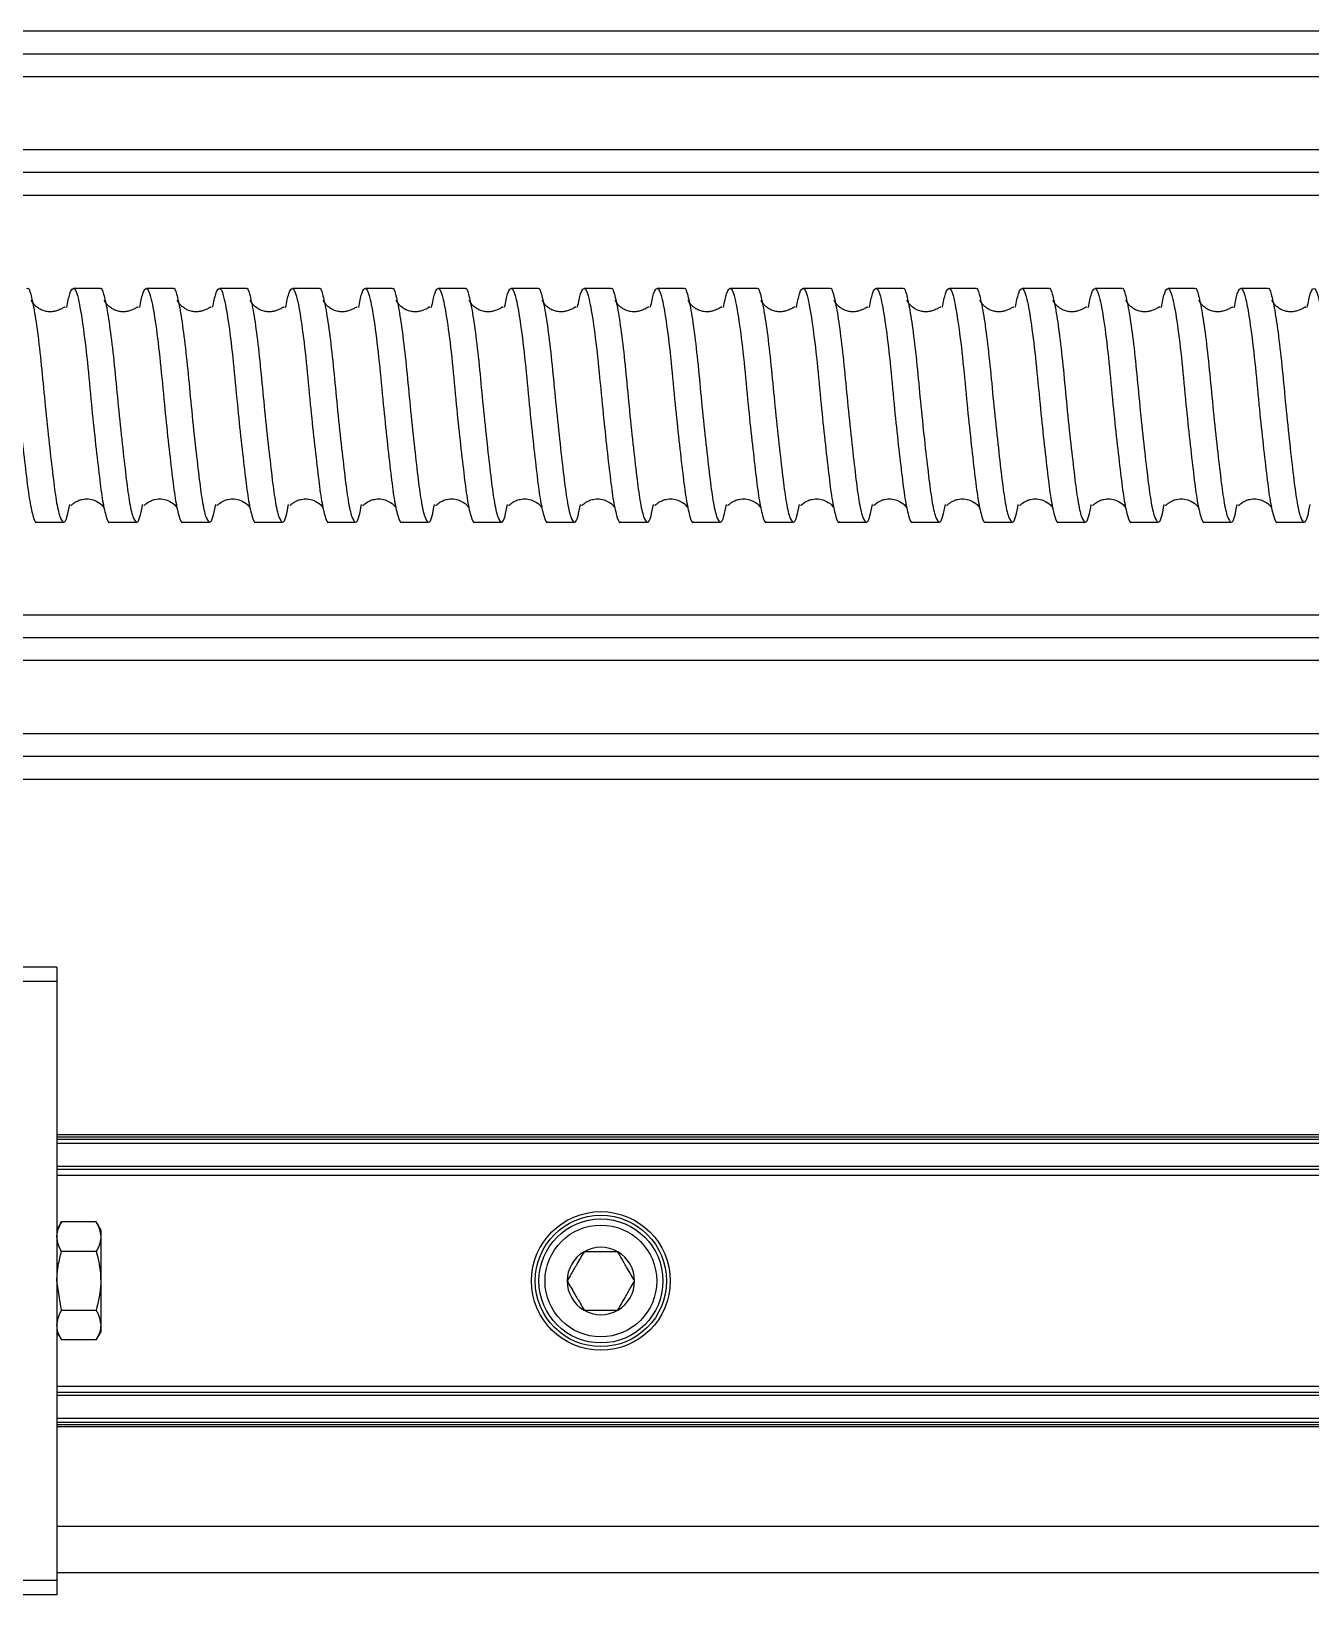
# Model space of a CAD drawing. Header units: millimetres. Extents: x 0 to 279, y 0 to 216.
# Drawn here: x 151.13 to 165.74, y 156.34 to 174.19 of the extents above; entities that cross this region are included whole.
import ezdxf

# ---------------------------------------------------------------- set-up
doc = ezdxf.new("R2010")
doc.units = ezdxf.units.MM

msp = doc.modelspace()

# ---------------------------------------------------------------- linework, layer by layer
at = {"color": 8, "linetype": 'Continuous', "lineweight": 25}
for p, q in [((230.632, 174.193), (122.071, 174.193)), ((230.632, 173.672), (122.071, 173.672)), ((230.632, 172.837), (122.071, 172.837)), ((230.632, 172.316), (122.071, 172.316)), ((230.632, 167.526), (122.071, 167.526)), ((230.632, 167.005), (122.071, 167.005)), ((230.632, 166.17), (122.071, 166.17)), ((230.632, 165.649), (122.071, 165.649)), ((240.966, 161.563), (151.42, 161.563)), ((240.966, 161.491), (151.42, 161.491)), ((240.966, 158.351), (151.42, 158.351)), ((240.966, 158.279), (151.42, 158.279)), ((240.966, 157.116), (151.42, 157.116))]:
    msp.add_line(p, q, dxfattribs=at)
at = {"color": 7, "linetype": 'Continuous', "lineweight": 25}
for p, q in [((230.632, 173.931), (122.071, 173.931)), ((230.632, 172.578), (122.071, 172.578)), ((151.913, 171.254), (151.609, 171.254)), ((152.746, 171.254), (152.442, 171.254)), ((153.58, 171.254), (153.275, 171.254)), ((154.413, 171.254), (154.109, 171.254)), ((155.246, 171.254), (154.942, 171.254)), ((156.08, 171.254), (155.775, 171.254)), ((156.913, 171.254), (156.609, 171.254)), ((157.746, 171.254), (157.442, 171.254)), ((158.58, 171.254), (158.275, 171.254)), ((159.413, 171.254), (159.109, 171.254)), ((160.246, 171.254), (159.942, 171.254)), ((161.08, 171.254), (160.775, 171.254)), ((161.913, 171.254), (161.609, 171.254)), ((162.746, 171.254), (162.442, 171.254)), ((163.58, 171.254), (163.275, 171.254)), ((164.413, 171.254), (164.109, 171.254)), ((165.246, 171.254), (164.942, 171.254)), ((151.192, 168.588), (151.496, 168.588)), ((152.026, 168.588), (152.33, 168.588)), ((152.859, 168.588), (153.163, 168.588)), ((153.692, 168.588), (153.996, 168.588)), ((154.526, 168.588), (154.83, 168.588)), ((155.359, 168.588), (155.663, 168.588)), ((156.192, 168.588), (156.496, 168.588)), ((157.026, 168.588), (157.33, 168.588)), ((157.859, 168.588), (158.163, 168.588)), ((158.692, 168.588), (158.996, 168.588)), ((159.526, 168.588), (159.83, 168.588)), ((160.359, 168.588), (160.663, 168.588)), ((161.192, 168.588), (161.496, 168.588)), ((162.026, 168.588), (162.33, 168.588)), ((162.859, 168.588), (163.163, 168.588)), ((163.692, 168.588), (163.996, 168.588)), ((164.526, 168.588), (164.83, 168.588)), ((165.359, 168.588), (165.663, 168.588)), ((230.632, 167.264), (122.071, 167.264)), ((230.632, 165.911), (122.071, 165.911)), ((151.42, 163.504), (150.837, 163.504)), ((151.42, 163.504), (151.42, 163.34)), ((151.42, 163.34), (150.837, 163.34)), ((151.42, 163.34), (151.42, 156.502)), ((240.966, 161.588), (151.42, 161.588)), ((240.966, 161.536), (151.42, 161.536)), ((240.966, 161.229), (151.42, 161.229)), ((240.966, 161.193), (151.42, 161.193)), ((240.966, 161.127), (151.42, 161.127)), ((151.472, 160.595), (151.42, 160.504)), ((151.868, 160.595), (151.472, 160.595)), ((151.92, 160.504), (151.868, 160.595)), ((151.92, 160.504), (151.92, 160.426)), ((151.92, 160.426), (151.92, 159.921)), ((151.868, 160.258), (151.472, 160.258)), ((151.472, 159.584), (151.42, 159.921)), ((151.92, 159.921), (151.92, 159.416)), ((151.868, 159.584), (151.472, 159.584)), ((151.42, 159.338), (151.472, 159.247)), ((151.868, 159.247), (151.92, 159.338)), ((151.92, 159.416), (151.92, 159.338)), ((151.868, 159.247), (151.472, 159.247)), ((240.966, 158.715), (151.42, 158.715)), ((240.966, 158.649), (151.42, 158.649)), ((240.966, 158.613), (151.42, 158.613)), ((240.966, 158.306), (151.42, 158.306)), ((240.966, 158.254), (151.42, 158.254)), ((151.42, 156.502), (150.837, 156.502)), ((240.966, 156.588), (151.42, 156.588)), ((151.42, 156.502), (151.42, 156.338)), ((151.42, 156.338), (150.837, 156.338))]:
    msp.add_line(p, q, dxfattribs=at)
for radius in [0.792, 0.75, 0.708, 0.638]:
    msp.add_circle((157.632, 159.921), radius, dxfattribs=at)
for start, end in [(120, 180), (60, 120), (0, 60), (180, 240), (300, 0), (240, 300)]:
    msp.add_arc((157.632, 159.921), 0.385, start, end, dxfattribs=at)
for points, knots in [([(150.699, 171.039), (150.71, 171.097), (150.739, 171.24), (150.787, 171.279), (150.831, 171.155), (150.883, 170.857), (150.935, 170.428), (150.977, 169.955), (151.023, 169.513), (151.067, 169.14), (151.104, 168.838), (151.146, 168.649), (151.177, 168.566), (151.192, 168.589), (151.192, 168.59)], [0, 0, 0, 0, 0.070357, 0.17222, 0.269956, 0.371207, 0.474134, 0.573458, 0.658314, 0.743013, 0.824301, 0.90809, 0.997344, 1, 1, 1, 1]), ([(151.08, 171.252), (151.08, 171.253), (151.095, 171.274), (151.12, 171.199), (151.16, 171.022), (151.205, 170.719), (151.247, 170.337), (151.286, 169.905), (151.331, 169.48), (151.375, 169.106), (151.411, 168.817), (151.454, 168.629), (151.498, 168.568), (151.533, 168.619), (151.556, 168.741), (151.566, 168.79)], [0, 0, 0, 0, 0.003424, 0.085948, 0.169148, 0.254933, 0.342981, 0.428868, 0.518377, 0.603336, 0.685003, 0.769612, 0.855299, 0.941726, 1, 1, 1, 1]), ([(151.532, 171.039), (151.544, 171.097), (151.572, 171.24), (151.62, 171.279), (151.664, 171.155), (151.716, 170.857), (151.768, 170.428), (151.81, 169.955), (151.857, 169.513), (151.9, 169.14), (151.937, 168.838), (151.979, 168.649), (152.011, 168.566), (152.025, 168.589), (152.026, 168.59)], [0, 0, 0, 0, 0.070357, 0.17222, 0.269956, 0.371207, 0.474134, 0.573458, 0.658314, 0.743013, 0.824301, 0.90809, 0.997344, 1, 1, 1, 1]), ([(151.913, 171.252), (151.914, 171.253), (151.928, 171.274), (151.953, 171.199), (151.993, 171.022), (152.038, 170.719), (152.08, 170.337), (152.12, 169.905), (152.165, 169.48), (152.208, 169.106), (152.245, 168.817), (152.287, 168.629), (152.332, 168.568), (152.366, 168.619), (152.39, 168.741), (152.399, 168.79)], [0, 0, 0, 0, 0.003424, 0.085948, 0.169148, 0.254933, 0.342981, 0.428868, 0.518377, 0.603336, 0.685003, 0.769612, 0.855299, 0.941726, 1, 1, 1, 1]), ([(152.366, 171.039), (152.377, 171.097), (152.405, 171.24), (152.453, 171.279), (152.497, 171.155), (152.549, 170.857), (152.601, 170.428), (152.644, 169.955), (152.69, 169.513), (152.733, 169.14), (152.77, 168.838), (152.812, 168.649), (152.844, 168.566), (152.858, 168.589), (152.859, 168.59)], [0, 0, 0, 0, 0.070357, 0.17222, 0.269956, 0.371207, 0.474134, 0.573458, 0.658314, 0.743013, 0.824301, 0.90809, 0.997344, 1, 1, 1, 1]), ([(152.746, 171.252), (152.747, 171.253), (152.762, 171.274), (152.787, 171.199), (152.827, 171.022), (152.871, 170.719), (152.914, 170.337), (152.953, 169.905), (152.998, 169.48), (153.041, 169.106), (153.078, 168.817), (153.12, 168.629), (153.165, 168.568), (153.2, 168.619), (153.223, 168.741), (153.233, 168.79)], [0, 0, 0, 0, 0.003424, 0.085948, 0.169148, 0.254933, 0.342981, 0.428868, 0.518377, 0.603336, 0.685003, 0.769612, 0.855299, 0.941726, 1, 1, 1, 1]), ([(153.2, 171.042), (153.211, 171.099), (153.239, 171.24), (153.287, 171.279), (153.331, 171.155), (153.383, 170.857), (153.435, 170.428), (153.477, 169.955), (153.523, 169.513), (153.567, 169.14), (153.604, 168.838), (153.646, 168.649), (153.677, 168.566), (153.692, 168.589), (153.692, 168.59)], [0, 0, 0, 0, 0.0688262, 0.1708568, 0.268754, 0.3701721, 0.4732679, 0.572756, 0.6577516, 0.7425898, 0.8240119, 0.9079387, 0.9973392, 1, 1, 1, 1]), ([(153.58, 171.252), (153.58, 171.253), (153.595, 171.274), (153.62, 171.199), (153.66, 171.022), (153.705, 170.719), (153.747, 170.337), (153.786, 169.905), (153.831, 169.48), (153.875, 169.106), (153.911, 168.817), (153.954, 168.629), (153.998, 168.568), (154.033, 168.619), (154.056, 168.741), (154.066, 168.79)], [0, 0, 0, 0, 0.003424, 0.085948, 0.169148, 0.254933, 0.342981, 0.428868, 0.518377, 0.603336, 0.685003, 0.769612, 0.855299, 0.941726, 1, 1, 1, 1]), ([(154.032, 171.039), (154.044, 171.097), (154.072, 171.24), (154.12, 171.279), (154.164, 171.155), (154.216, 170.857), (154.268, 170.428), (154.31, 169.955), (154.357, 169.513), (154.4, 169.14), (154.437, 168.838), (154.479, 168.649), (154.511, 168.566), (154.525, 168.589), (154.526, 168.59)], [0, 0, 0, 0, 0.070357, 0.17222, 0.269956, 0.371207, 0.474134, 0.573458, 0.658314, 0.743013, 0.824301, 0.90809, 0.997344, 1, 1, 1, 1]), ([(154.413, 171.252), (154.414, 171.253), (154.428, 171.274), (154.453, 171.199), (154.493, 171.022), (154.538, 170.719), (154.58, 170.337), (154.62, 169.905), (154.665, 169.48), (154.708, 169.106), (154.745, 168.817), (154.787, 168.629), (154.832, 168.568), (154.866, 168.619), (154.89, 168.741), (154.899, 168.79)], [0, 0, 0, 0, 0.003424, 0.085948, 0.169148, 0.254933, 0.342981, 0.428868, 0.518377, 0.603336, 0.685003, 0.769612, 0.855299, 0.941726, 1, 1, 1, 1]), ([(154.866, 171.039), (154.877, 171.097), (154.905, 171.24), (154.953, 171.279), (154.997, 171.155), (155.049, 170.857), (155.101, 170.428), (155.144, 169.955), (155.19, 169.513), (155.233, 169.14), (155.27, 168.838), (155.312, 168.649), (155.344, 168.566), (155.358, 168.589), (155.359, 168.59)], [0, 0, 0, 0, 0.0703568, 0.1722196, 0.2699559, 0.3712074, 0.4741337, 0.5734583, 0.6583141, 0.7430129, 0.8243011, 0.90809, 0.9973435, 1, 1, 1, 1]), ([(155.246, 171.252), (155.247, 171.253), (155.262, 171.274), (155.287, 171.199), (155.327, 171.022), (155.371, 170.719), (155.414, 170.337), (155.453, 169.905), (155.498, 169.48), (155.541, 169.106), (155.578, 168.817), (155.62, 168.629), (155.665, 168.568), (155.7, 168.619), (155.723, 168.741), (155.733, 168.79)], [0, 0, 0, 0, 0.003424, 0.085948, 0.169148, 0.254933, 0.342981, 0.428868, 0.518377, 0.603336, 0.685003, 0.769612, 0.855299, 0.941726, 1, 1, 1, 1]), ([(155.699, 171.039), (155.71, 171.097), (155.739, 171.24), (155.787, 171.279), (155.831, 171.155), (155.883, 170.857), (155.935, 170.428), (155.977, 169.955), (156.023, 169.513), (156.067, 169.14), (156.104, 168.838), (156.146, 168.649), (156.177, 168.566), (156.192, 168.589), (156.192, 168.59)], [0, 0, 0, 0, 0.070357, 0.17222, 0.269956, 0.371207, 0.474134, 0.573458, 0.658314, 0.743013, 0.824301, 0.90809, 0.997344, 1, 1, 1, 1]), ([(156.08, 171.252), (156.08, 171.253), (156.095, 171.274), (156.12, 171.199), (156.16, 171.022), (156.205, 170.719), (156.247, 170.337), (156.286, 169.905), (156.331, 169.48), (156.375, 169.106), (156.411, 168.817), (156.454, 168.629), (156.498, 168.568), (156.533, 168.619), (156.556, 168.741), (156.566, 168.79)], [0, 0, 0, 0, 0.003424, 0.085948, 0.169148, 0.254933, 0.342981, 0.428868, 0.518377, 0.603336, 0.685003, 0.769612, 0.855299, 0.941726, 1, 1, 1, 1]), ([(156.533, 171.042), (156.544, 171.099), (156.572, 171.24), (156.62, 171.279), (156.664, 171.155), (156.716, 170.857), (156.768, 170.428), (156.81, 169.955), (156.857, 169.513), (156.9, 169.14), (156.937, 168.838), (156.979, 168.649), (157.011, 168.566), (157.025, 168.589), (157.026, 168.59)], [0, 0, 0, 0, 0.068826, 0.170857, 0.268754, 0.370172, 0.473268, 0.572756, 0.657752, 0.74259, 0.824012, 0.907939, 0.997339, 1, 1, 1, 1]), ([(156.913, 171.252), (156.914, 171.253), (156.928, 171.274), (156.953, 171.199), (156.993, 171.022), (157.038, 170.719), (157.08, 170.337), (157.12, 169.905), (157.165, 169.48), (157.208, 169.106), (157.245, 168.817), (157.287, 168.629), (157.332, 168.568), (157.366, 168.619), (157.39, 168.741), (157.399, 168.79)], [0, 0, 0, 0, 0.003424, 0.085948, 0.169148, 0.254933, 0.342981, 0.428868, 0.518377, 0.603336, 0.685003, 0.769612, 0.855299, 0.941726, 1, 1, 1, 1]), ([(157.366, 171.042), (157.378, 171.099), (157.406, 171.24), (157.453, 171.279), (157.497, 171.155), (157.549, 170.857), (157.601, 170.428), (157.644, 169.955), (157.69, 169.513), (157.733, 169.14), (157.77, 168.838), (157.812, 168.649), (157.844, 168.566), (157.858, 168.589), (157.859, 168.59)], [0, 0, 0, 0, 0.068826, 0.170857, 0.268754, 0.370172, 0.473268, 0.572756, 0.657752, 0.74259, 0.824012, 0.907939, 0.997339, 1, 1, 1, 1]), ([(157.746, 171.252), (157.747, 171.253), (157.762, 171.274), (157.787, 171.199), (157.827, 171.022), (157.871, 170.719), (157.914, 170.337), (157.953, 169.905), (157.998, 169.48), (158.041, 169.106), (158.078, 168.817), (158.12, 168.629), (158.165, 168.568), (158.2, 168.619), (158.223, 168.741), (158.233, 168.79)], [0, 0, 0, 0, 0.0034244, 0.0859477, 0.1691478, 0.2549331, 0.3429808, 0.4288684, 0.518377, 0.6033358, 0.6850027, 0.7696123, 0.8552987, 0.9417258, 1, 1, 1, 1]), ([(158.2, 171.042), (158.211, 171.099), (158.239, 171.24), (158.287, 171.279), (158.331, 171.155), (158.383, 170.857), (158.435, 170.428), (158.477, 169.955), (158.523, 169.513), (158.567, 169.14), (158.604, 168.838), (158.646, 168.649), (158.677, 168.566), (158.692, 168.589), (158.692, 168.59)], [0, 0, 0, 0, 0.068826, 0.170857, 0.268754, 0.370172, 0.473268, 0.572756, 0.657752, 0.74259, 0.824012, 0.907939, 0.997339, 1, 1, 1, 1]), ([(158.58, 171.252), (158.58, 171.253), (158.595, 171.274), (158.62, 171.199), (158.66, 171.022), (158.705, 170.719), (158.747, 170.337), (158.786, 169.905), (158.831, 169.48), (158.875, 169.106), (158.911, 168.817), (158.954, 168.629), (158.998, 168.568), (159.033, 168.619), (159.056, 168.741), (159.066, 168.79)], [0, 0, 0, 0, 0.003424, 0.085948, 0.169148, 0.254933, 0.342981, 0.428868, 0.518377, 0.603336, 0.685003, 0.769612, 0.855299, 0.941726, 1, 1, 1, 1]), ([(159.032, 171.039), (159.044, 171.097), (159.072, 171.24), (159.12, 171.279), (159.164, 171.155), (159.216, 170.857), (159.268, 170.428), (159.31, 169.955), (159.357, 169.513), (159.4, 169.14), (159.437, 168.838), (159.479, 168.649), (159.511, 168.566), (159.525, 168.589), (159.526, 168.59)], [0, 0, 0, 0, 0.070357, 0.17222, 0.269956, 0.371207, 0.474134, 0.573458, 0.658314, 0.743013, 0.824301, 0.90809, 0.997344, 1, 1, 1, 1]), ([(159.413, 171.252), (159.414, 171.253), (159.428, 171.274), (159.453, 171.199), (159.493, 171.022), (159.538, 170.719), (159.58, 170.337), (159.62, 169.905), (159.665, 169.48), (159.708, 169.106), (159.745, 168.817), (159.787, 168.629), (159.832, 168.568), (159.866, 168.619), (159.89, 168.741), (159.899, 168.79)], [0, 0, 0, 0, 0.003424, 0.085948, 0.169148, 0.254933, 0.342981, 0.428868, 0.518377, 0.603336, 0.685003, 0.769612, 0.855299, 0.941726, 1, 1, 1, 1]), ([(159.866, 171.039), (159.877, 171.097), (159.905, 171.24), (159.953, 171.279), (159.997, 171.155), (160.049, 170.857), (160.101, 170.428), (160.144, 169.955), (160.19, 169.513), (160.233, 169.14), (160.27, 168.838), (160.312, 168.649), (160.344, 168.566), (160.358, 168.589), (160.359, 168.59)], [0, 0, 0, 0, 0.070357, 0.17222, 0.269956, 0.371207, 0.474134, 0.573458, 0.658314, 0.743013, 0.824301, 0.90809, 0.997344, 1, 1, 1, 1]), ([(160.246, 171.252), (160.247, 171.253), (160.262, 171.274), (160.287, 171.199), (160.327, 171.022), (160.371, 170.719), (160.414, 170.337), (160.453, 169.905), (160.498, 169.48), (160.541, 169.106), (160.578, 168.817), (160.62, 168.629), (160.665, 168.568), (160.7, 168.619), (160.723, 168.741), (160.733, 168.79)], [0, 0, 0, 0, 0.003424, 0.085948, 0.169148, 0.254933, 0.342981, 0.428868, 0.518377, 0.603336, 0.685003, 0.769612, 0.855299, 0.941726, 1, 1, 1, 1]), ([(160.699, 171.039), (160.71, 171.097), (160.739, 171.24), (160.787, 171.279), (160.831, 171.155), (160.883, 170.857), (160.935, 170.428), (160.977, 169.955), (161.023, 169.513), (161.067, 169.14), (161.104, 168.838), (161.146, 168.649), (161.177, 168.566), (161.192, 168.589), (161.192, 168.59)], [0, 0, 0, 0, 0.070357, 0.17222, 0.269956, 0.371207, 0.474134, 0.573458, 0.658314, 0.743013, 0.824301, 0.90809, 0.997344, 1, 1, 1, 1]), ([(161.08, 171.252), (161.08, 171.253), (161.095, 171.274), (161.12, 171.199), (161.16, 171.022), (161.205, 170.719), (161.247, 170.337), (161.286, 169.905), (161.331, 169.48), (161.375, 169.106), (161.411, 168.817), (161.454, 168.629), (161.498, 168.568), (161.533, 168.619), (161.556, 168.741), (161.566, 168.79)], [0, 0, 0, 0, 0.0034244, 0.0859477, 0.1691478, 0.2549331, 0.3429808, 0.4288684, 0.518377, 0.6033358, 0.6850027, 0.7696123, 0.8552987, 0.9417258, 1, 1, 1, 1]), ([(161.533, 171.042), (161.544, 171.099), (161.572, 171.24), (161.62, 171.279), (161.664, 171.155), (161.716, 170.857), (161.768, 170.428), (161.81, 169.955), (161.857, 169.513), (161.9, 169.14), (161.937, 168.838), (161.979, 168.649), (162.011, 168.566), (162.025, 168.589), (162.026, 168.59)], [0, 0, 0, 0, 0.0688262, 0.1708568, 0.268754, 0.3701721, 0.4732679, 0.572756, 0.6577516, 0.7425898, 0.8240119, 0.9079387, 0.9973392, 1, 1, 1, 1]), ([(161.913, 171.252), (161.914, 171.253), (161.928, 171.274), (161.953, 171.199), (161.993, 171.022), (162.038, 170.719), (162.08, 170.337), (162.12, 169.905), (162.165, 169.48), (162.208, 169.106), (162.245, 168.817), (162.287, 168.629), (162.332, 168.568), (162.366, 168.619), (162.39, 168.741), (162.399, 168.79)], [0, 0, 0, 0, 0.003424, 0.085948, 0.169148, 0.254933, 0.342981, 0.428868, 0.518377, 0.603336, 0.685003, 0.769612, 0.855299, 0.941726, 1, 1, 1, 1]), ([(162.366, 171.042), (162.378, 171.099), (162.406, 171.24), (162.453, 171.279), (162.497, 171.155), (162.549, 170.857), (162.601, 170.428), (162.644, 169.955), (162.69, 169.513), (162.733, 169.14), (162.77, 168.838), (162.812, 168.649), (162.844, 168.566), (162.858, 168.589), (162.859, 168.59)], [0, 0, 0, 0, 0.0688262, 0.1708568, 0.268754, 0.3701721, 0.4732679, 0.572756, 0.6577516, 0.7425898, 0.8240119, 0.9079387, 0.9973392, 1, 1, 1, 1]), ([(162.746, 171.252), (162.747, 171.253), (162.762, 171.274), (162.787, 171.199), (162.827, 171.022), (162.871, 170.719), (162.914, 170.337), (162.953, 169.905), (162.998, 169.48), (163.041, 169.106), (163.078, 168.817), (163.12, 168.629), (163.165, 168.568), (163.2, 168.619), (163.223, 168.741), (163.233, 168.79)], [0, 0, 0, 0, 0.003424, 0.085948, 0.169148, 0.254933, 0.342981, 0.428868, 0.518377, 0.603336, 0.685003, 0.769612, 0.855299, 0.941726, 1, 1, 1, 1]), ([(163.199, 171.039), (163.21, 171.097), (163.239, 171.24), (163.287, 171.279), (163.331, 171.155), (163.383, 170.857), (163.435, 170.428), (163.477, 169.955), (163.523, 169.513), (163.567, 169.14), (163.604, 168.838), (163.646, 168.649), (163.677, 168.566), (163.692, 168.589), (163.692, 168.59)], [0, 0, 0, 0, 0.070357, 0.17222, 0.269956, 0.371207, 0.474134, 0.573458, 0.658314, 0.743013, 0.824301, 0.90809, 0.997344, 1, 1, 1, 1]), ([(163.58, 171.252), (163.58, 171.253), (163.595, 171.274), (163.62, 171.199), (163.66, 171.022), (163.705, 170.719), (163.747, 170.337), (163.786, 169.905), (163.831, 169.48), (163.875, 169.106), (163.911, 168.817), (163.954, 168.629), (163.998, 168.568), (164.033, 168.619), (164.056, 168.741), (164.066, 168.79)], [0, 0, 0, 0, 0.003424, 0.085948, 0.169148, 0.254933, 0.342981, 0.428868, 0.518377, 0.603336, 0.685003, 0.769612, 0.855299, 0.941726, 1, 1, 1, 1]), ([(164.032, 171.039), (164.044, 171.097), (164.072, 171.24), (164.12, 171.279), (164.164, 171.155), (164.216, 170.857), (164.268, 170.428), (164.31, 169.955), (164.357, 169.513), (164.4, 169.14), (164.437, 168.838), (164.479, 168.649), (164.511, 168.566), (164.525, 168.589), (164.526, 168.59)], [0, 0, 0, 0, 0.070357, 0.17222, 0.269956, 0.371207, 0.474134, 0.573458, 0.658314, 0.743013, 0.824301, 0.90809, 0.997344, 1, 1, 1, 1]), ([(164.413, 171.252), (164.414, 171.253), (164.428, 171.274), (164.453, 171.199), (164.493, 171.022), (164.538, 170.719), (164.58, 170.337), (164.62, 169.905), (164.665, 169.48), (164.708, 169.106), (164.745, 168.817), (164.787, 168.629), (164.832, 168.568), (164.866, 168.619), (164.89, 168.741), (164.899, 168.79)], [0, 0, 0, 0, 0.003424, 0.085948, 0.169148, 0.254933, 0.342981, 0.428868, 0.518377, 0.603336, 0.685003, 0.769612, 0.855299, 0.941726, 1, 1, 1, 1]), ([(164.866, 171.039), (164.877, 171.097), (164.905, 171.24), (164.953, 171.279), (164.997, 171.155), (165.049, 170.857), (165.101, 170.428), (165.144, 169.955), (165.19, 169.513), (165.233, 169.14), (165.27, 168.838), (165.312, 168.649), (165.344, 168.566), (165.358, 168.589), (165.359, 168.59)], [0, 0, 0, 0, 0.070357, 0.17222, 0.269956, 0.371207, 0.474134, 0.573458, 0.658314, 0.743013, 0.824301, 0.90809, 0.997344, 1, 1, 1, 1]), ([(165.246, 171.252), (165.247, 171.253), (165.262, 171.274), (165.287, 171.199), (165.327, 171.022), (165.371, 170.719), (165.414, 170.337), (165.453, 169.905), (165.498, 169.48), (165.541, 169.106), (165.578, 168.817), (165.62, 168.629), (165.665, 168.568), (165.7, 168.619), (165.723, 168.741), (165.733, 168.79)], [0, 0, 0, 0, 0.0034244, 0.0859477, 0.1691478, 0.2549331, 0.3429808, 0.4288684, 0.518377, 0.6033358, 0.6850027, 0.7696123, 0.8552987, 0.9417258, 1, 1, 1, 1]), ([(165.699, 171.039), (165.71, 171.097), (165.739, 171.24), (165.787, 171.279), (165.831, 171.155), (165.883, 170.857), (165.935, 170.428), (165.977, 169.955), (166.023, 169.513), (166.067, 169.14), (166.104, 168.838), (166.146, 168.649), (166.177, 168.566), (166.192, 168.589), (166.192, 168.59)], [0, 0, 0, 0, 0.0703568, 0.1722196, 0.2699559, 0.3712074, 0.4741337, 0.5734583, 0.6583141, 0.7430129, 0.8243011, 0.90809, 0.9973435, 1, 1, 1, 1]), ([(151.515, 171.038), (151.514, 171.039), (151.512, 171.045), (151.496, 171.035), (151.466, 171.018), (151.426, 171.002), (151.389, 170.992), (151.345, 170.988), (151.296, 170.992), (151.246, 171.007), (151.204, 171.031), (151.17, 171.06), (151.136, 171.103), (151.132, 171.114), (151.129, 171.122)], [0, 0, 0, 0, 0.031743, 0.153714, 0.26991, 0.325158, 0.378742, 0.432426, 0.487382, 0.545636, 0.611184, 0.687137, 0.776184, 1, 1, 1, 1]), ([(152.348, 171.038), (152.348, 171.039), (152.346, 171.045), (152.33, 171.035), (152.299, 171.018), (152.259, 171.002), (152.222, 170.992), (152.178, 170.988), (152.129, 170.992), (152.08, 171.007), (152.037, 171.031), (152.004, 171.06), (151.969, 171.103), (151.965, 171.114), (151.963, 171.122)], [0, 0, 0, 0, 0.031743, 0.153714, 0.26991, 0.325158, 0.378742, 0.432426, 0.487382, 0.545636, 0.611184, 0.687137, 0.776184, 1, 1, 1, 1]), ([(153.181, 171.038), (153.181, 171.039), (153.179, 171.045), (153.163, 171.035), (153.132, 171.018), (153.093, 171.002), (153.055, 170.992), (153.012, 170.988), (152.962, 170.992), (152.913, 171.007), (152.871, 171.031), (152.837, 171.06), (152.803, 171.103), (152.799, 171.114), (152.796, 171.122)], [0, 0, 0, 0, 0.031743, 0.153714, 0.26991, 0.325158, 0.378742, 0.432426, 0.487382, 0.545636, 0.611184, 0.687137, 0.776184, 1, 1, 1, 1]), ([(154.015, 171.038), (154.014, 171.039), (154.012, 171.045), (153.996, 171.035), (153.966, 171.018), (153.926, 171.002), (153.889, 170.992), (153.845, 170.988), (153.796, 170.992), (153.746, 171.007), (153.704, 171.031), (153.67, 171.06), (153.636, 171.103), (153.632, 171.114), (153.629, 171.122)], [0, 0, 0, 0, 0.031743, 0.153714, 0.26991, 0.325158, 0.378742, 0.432426, 0.487382, 0.545636, 0.611184, 0.687137, 0.776184, 1, 1, 1, 1]), ([(154.848, 171.038), (154.848, 171.039), (154.846, 171.045), (154.83, 171.035), (154.799, 171.018), (154.759, 171.002), (154.722, 170.992), (154.678, 170.988), (154.629, 170.992), (154.58, 171.007), (154.537, 171.031), (154.504, 171.06), (154.469, 171.103), (154.465, 171.114), (154.463, 171.122)], [0, 0, 0, 0, 0.0317431, 0.153714, 0.26991, 0.3251576, 0.3787424, 0.4324263, 0.4873818, 0.5456357, 0.6111844, 0.6871371, 0.7761836, 1, 1, 1, 1]), ([(155.681, 171.038), (155.681, 171.039), (155.679, 171.045), (155.663, 171.035), (155.632, 171.018), (155.593, 171.002), (155.555, 170.992), (155.512, 170.988), (155.462, 170.992), (155.413, 171.007), (155.371, 171.031), (155.337, 171.06), (155.303, 171.103), (155.299, 171.114), (155.296, 171.122)], [0, 0, 0, 0, 0.031743, 0.153714, 0.26991, 0.325158, 0.378742, 0.432426, 0.487382, 0.545636, 0.611184, 0.687137, 0.776184, 1, 1, 1, 1]), ([(156.515, 171.038), (156.514, 171.039), (156.512, 171.045), (156.496, 171.035), (156.466, 171.018), (156.426, 171.002), (156.389, 170.992), (156.345, 170.988), (156.296, 170.992), (156.246, 171.007), (156.204, 171.031), (156.17, 171.06), (156.136, 171.103), (156.132, 171.114), (156.129, 171.122)], [0, 0, 0, 0, 0.031743, 0.153714, 0.26991, 0.325158, 0.378742, 0.432426, 0.487382, 0.545636, 0.611184, 0.687137, 0.776184, 1, 1, 1, 1]), ([(157.348, 171.038), (157.348, 171.039), (157.346, 171.045), (157.33, 171.035), (157.299, 171.018), (157.259, 171.002), (157.222, 170.992), (157.178, 170.988), (157.129, 170.992), (157.08, 171.007), (157.037, 171.031), (157.004, 171.06), (156.969, 171.103), (156.965, 171.114), (156.963, 171.122)], [0, 0, 0, 0, 0.031743, 0.153714, 0.26991, 0.325158, 0.378742, 0.432426, 0.487382, 0.545636, 0.611184, 0.687137, 0.776184, 1, 1, 1, 1]), ([(158.181, 171.038), (158.181, 171.039), (158.179, 171.045), (158.163, 171.035), (158.132, 171.018), (158.093, 171.002), (158.055, 170.992), (158.012, 170.988), (157.962, 170.992), (157.913, 171.007), (157.871, 171.031), (157.837, 171.06), (157.803, 171.103), (157.799, 171.114), (157.796, 171.122)], [0, 0, 0, 0, 0.0317431, 0.153714, 0.26991, 0.3251576, 0.3787424, 0.4324263, 0.4873818, 0.5456357, 0.6111844, 0.6871371, 0.7761836, 1, 1, 1, 1]), ([(159.015, 171.038), (159.014, 171.039), (159.012, 171.045), (158.996, 171.035), (158.966, 171.018), (158.926, 171.002), (158.889, 170.992), (158.845, 170.988), (158.796, 170.992), (158.746, 171.007), (158.704, 171.031), (158.67, 171.06), (158.636, 171.103), (158.632, 171.114), (158.629, 171.122)], [0, 0, 0, 0, 0.031743, 0.153714, 0.26991, 0.325158, 0.378742, 0.432426, 0.487382, 0.545636, 0.611184, 0.687137, 0.776184, 1, 1, 1, 1]), ([(159.848, 171.038), (159.848, 171.039), (159.846, 171.045), (159.83, 171.035), (159.799, 171.018), (159.759, 171.002), (159.722, 170.992), (159.678, 170.988), (159.629, 170.992), (159.58, 171.007), (159.537, 171.031), (159.504, 171.06), (159.469, 171.103), (159.465, 171.114), (159.463, 171.122)], [0, 0, 0, 0, 0.031743, 0.153714, 0.26991, 0.325158, 0.378742, 0.432426, 0.487382, 0.545636, 0.611184, 0.687137, 0.776184, 1, 1, 1, 1]), ([(160.681, 171.038), (160.681, 171.039), (160.679, 171.045), (160.663, 171.035), (160.632, 171.018), (160.593, 171.002), (160.555, 170.992), (160.512, 170.988), (160.462, 170.992), (160.413, 171.007), (160.371, 171.031), (160.337, 171.06), (160.303, 171.103), (160.299, 171.114), (160.296, 171.122)], [0, 0, 0, 0, 0.031743, 0.153714, 0.26991, 0.325158, 0.378742, 0.432426, 0.487382, 0.545636, 0.611184, 0.687137, 0.776184, 1, 1, 1, 1]), ([(161.515, 171.038), (161.514, 171.039), (161.512, 171.045), (161.496, 171.035), (161.466, 171.018), (161.426, 171.002), (161.389, 170.992), (161.345, 170.988), (161.296, 170.992), (161.246, 171.007), (161.204, 171.031), (161.17, 171.06), (161.136, 171.103), (161.132, 171.114), (161.129, 171.122)], [0, 0, 0, 0, 0.031743, 0.153714, 0.26991, 0.325158, 0.378742, 0.432426, 0.487382, 0.545636, 0.611184, 0.687137, 0.776184, 1, 1, 1, 1]), ([(162.348, 171.038), (162.348, 171.039), (162.346, 171.045), (162.33, 171.035), (162.299, 171.018), (162.259, 171.002), (162.222, 170.992), (162.178, 170.988), (162.129, 170.992), (162.08, 171.007), (162.037, 171.031), (162.004, 171.06), (161.969, 171.103), (161.965, 171.114), (161.963, 171.122)], [0, 0, 0, 0, 0.0317431, 0.153714, 0.26991, 0.3251576, 0.3787424, 0.4324263, 0.4873818, 0.5456357, 0.6111844, 0.6871371, 0.7761836, 1, 1, 1, 1]), ([(163.181, 171.038), (163.181, 171.039), (163.179, 171.045), (163.163, 171.035), (163.132, 171.018), (163.093, 171.002), (163.055, 170.992), (163.012, 170.988), (162.962, 170.992), (162.913, 171.007), (162.871, 171.031), (162.837, 171.06), (162.803, 171.103), (162.799, 171.114), (162.796, 171.122)], [0, 0, 0, 0, 0.031743, 0.153714, 0.26991, 0.325158, 0.378742, 0.432426, 0.487382, 0.545636, 0.611184, 0.687137, 0.776184, 1, 1, 1, 1]), ([(164.015, 171.038), (164.014, 171.039), (164.012, 171.045), (163.996, 171.035), (163.966, 171.018), (163.926, 171.002), (163.889, 170.992), (163.845, 170.988), (163.796, 170.992), (163.746, 171.007), (163.704, 171.031), (163.67, 171.06), (163.636, 171.103), (163.632, 171.114), (163.629, 171.122)], [0, 0, 0, 0, 0.0317431, 0.153714, 0.26991, 0.3251576, 0.3787424, 0.4324263, 0.4873818, 0.5456357, 0.6111844, 0.6871371, 0.7761836, 1, 1, 1, 1]), ([(164.848, 171.038), (164.848, 171.039), (164.846, 171.045), (164.83, 171.035), (164.799, 171.018), (164.759, 171.002), (164.722, 170.992), (164.678, 170.988), (164.629, 170.992), (164.58, 171.007), (164.537, 171.031), (164.504, 171.06), (164.469, 171.103), (164.465, 171.114), (164.463, 171.122)], [0, 0, 0, 0, 0.031743, 0.153714, 0.26991, 0.325158, 0.378742, 0.432426, 0.487382, 0.545636, 0.611184, 0.687137, 0.776184, 1, 1, 1, 1]), ([(165.681, 171.038), (165.681, 171.039), (165.679, 171.045), (165.663, 171.035), (165.632, 171.018), (165.593, 171.002), (165.555, 170.992), (165.512, 170.988), (165.462, 170.992), (165.413, 171.007), (165.371, 171.031), (165.337, 171.06), (165.303, 171.103), (165.299, 171.114), (165.296, 171.122)], [0, 0, 0, 0, 0.031743, 0.153714, 0.26991, 0.325158, 0.378742, 0.432426, 0.487382, 0.545636, 0.611184, 0.687137, 0.776184, 1, 1, 1, 1]), ([(151.578, 168.782), (151.579, 168.78), (151.581, 168.776), (151.6, 168.794), (151.624, 168.812), (151.663, 168.834), (151.715, 168.851), (151.782, 168.855), (151.864, 168.836), (151.92, 168.798), (151.95, 168.763), (151.958, 168.75), (151.957, 168.754), (151.956, 168.757)], [0, 0, 0, 0, 0.152825, 0.239803, 0.309786, 0.369094, 0.443711, 0.543908, 0.655705, 0.811143, 0.857396, 0.912287, 1, 1, 1, 1]), ([(152.411, 168.782), (152.413, 168.78), (152.415, 168.776), (152.434, 168.794), (152.457, 168.812), (152.497, 168.834), (152.549, 168.851), (152.615, 168.855), (152.697, 168.836), (152.753, 168.798), (152.784, 168.763), (152.792, 168.75), (152.79, 168.754), (152.79, 168.757)], [0, 0, 0, 0, 0.152825, 0.239803, 0.309786, 0.369094, 0.443711, 0.543908, 0.655705, 0.811143, 0.857396, 0.912287, 1, 1, 1, 1]), ([(153.245, 168.782), (153.246, 168.78), (153.248, 168.776), (153.267, 168.794), (153.29, 168.812), (153.33, 168.834), (153.382, 168.851), (153.448, 168.855), (153.531, 168.836), (153.586, 168.798), (153.617, 168.763), (153.625, 168.75), (153.624, 168.754), (153.623, 168.757)], [0, 0, 0, 0, 0.152825, 0.239803, 0.309786, 0.369094, 0.443711, 0.543908, 0.655705, 0.811143, 0.857396, 0.912287, 1, 1, 1, 1]), ([(154.078, 168.782), (154.079, 168.78), (154.081, 168.776), (154.1, 168.794), (154.124, 168.812), (154.163, 168.834), (154.215, 168.851), (154.282, 168.855), (154.364, 168.836), (154.42, 168.798), (154.45, 168.763), (154.458, 168.75), (154.457, 168.754), (154.456, 168.757)], [0, 0, 0, 0, 0.152825, 0.239803, 0.309786, 0.369094, 0.443711, 0.543908, 0.655705, 0.811143, 0.857396, 0.912287, 1, 1, 1, 1]), ([(154.911, 168.782), (154.913, 168.78), (154.915, 168.776), (154.934, 168.794), (154.957, 168.812), (154.997, 168.834), (155.049, 168.851), (155.115, 168.855), (155.197, 168.836), (155.253, 168.798), (155.284, 168.763), (155.292, 168.75), (155.29, 168.754), (155.29, 168.757)], [0, 0, 0, 0, 0.152825, 0.239803, 0.309786, 0.369094, 0.443711, 0.543908, 0.655705, 0.811143, 0.857396, 0.912287, 1, 1, 1, 1]), ([(155.745, 168.782), (155.746, 168.78), (155.748, 168.776), (155.767, 168.794), (155.79, 168.812), (155.83, 168.834), (155.882, 168.851), (155.948, 168.855), (156.031, 168.836), (156.086, 168.798), (156.117, 168.763), (156.125, 168.75), (156.124, 168.754), (156.123, 168.757)], [0, 0, 0, 0, 0.152825, 0.239803, 0.309786, 0.369094, 0.443711, 0.543908, 0.655705, 0.811143, 0.857396, 0.912287, 1, 1, 1, 1]), ([(156.578, 168.782), (156.579, 168.78), (156.581, 168.776), (156.6, 168.794), (156.624, 168.812), (156.663, 168.834), (156.715, 168.851), (156.782, 168.855), (156.864, 168.836), (156.92, 168.798), (156.95, 168.763), (156.958, 168.75), (156.957, 168.754), (156.956, 168.757)], [0, 0, 0, 0, 0.152825, 0.239803, 0.309786, 0.369094, 0.443711, 0.543908, 0.655705, 0.811143, 0.857396, 0.912287, 1, 1, 1, 1]), ([(157.411, 168.782), (157.413, 168.78), (157.415, 168.776), (157.434, 168.794), (157.457, 168.812), (157.497, 168.834), (157.549, 168.851), (157.615, 168.855), (157.697, 168.836), (157.753, 168.798), (157.784, 168.763), (157.792, 168.75), (157.79, 168.754), (157.79, 168.757)], [0, 0, 0, 0, 0.1528246, 0.2398033, 0.3097861, 0.3690942, 0.443711, 0.5439078, 0.6557048, 0.8111426, 0.8573955, 0.9122867, 1, 1, 1, 1]), ([(158.245, 168.782), (158.246, 168.78), (158.248, 168.776), (158.267, 168.794), (158.29, 168.812), (158.33, 168.834), (158.382, 168.851), (158.448, 168.855), (158.531, 168.836), (158.586, 168.798), (158.617, 168.763), (158.625, 168.75), (158.624, 168.754), (158.623, 168.757)], [0, 0, 0, 0, 0.152825, 0.239803, 0.309786, 0.369094, 0.443711, 0.543908, 0.655705, 0.811143, 0.857396, 0.912287, 1, 1, 1, 1]), ([(159.078, 168.782), (159.079, 168.78), (159.081, 168.776), (159.1, 168.794), (159.124, 168.812), (159.163, 168.834), (159.215, 168.851), (159.282, 168.855), (159.364, 168.836), (159.42, 168.798), (159.45, 168.763), (159.458, 168.75), (159.457, 168.754), (159.456, 168.757)], [0, 0, 0, 0, 0.152825, 0.239803, 0.309786, 0.369094, 0.443711, 0.543908, 0.655705, 0.811143, 0.857396, 0.912287, 1, 1, 1, 1]), ([(159.911, 168.782), (159.913, 168.78), (159.915, 168.776), (159.934, 168.794), (159.957, 168.812), (159.997, 168.834), (160.049, 168.851), (160.115, 168.855), (160.197, 168.836), (160.253, 168.798), (160.284, 168.763), (160.292, 168.75), (160.29, 168.754), (160.29, 168.757)], [0, 0, 0, 0, 0.152825, 0.239803, 0.309786, 0.369094, 0.443711, 0.543908, 0.655705, 0.811143, 0.857396, 0.912287, 1, 1, 1, 1]), ([(160.745, 168.782), (160.746, 168.78), (160.748, 168.776), (160.767, 168.794), (160.79, 168.812), (160.83, 168.834), (160.882, 168.851), (160.948, 168.855), (161.031, 168.836), (161.086, 168.798), (161.117, 168.763), (161.125, 168.75), (161.124, 168.754), (161.123, 168.757)], [0, 0, 0, 0, 0.1528246, 0.2398033, 0.3097861, 0.3690942, 0.443711, 0.5439078, 0.6557048, 0.8111426, 0.8573955, 0.9122867, 1, 1, 1, 1]), ([(161.578, 168.782), (161.579, 168.78), (161.581, 168.776), (161.6, 168.794), (161.624, 168.812), (161.663, 168.834), (161.715, 168.851), (161.782, 168.855), (161.864, 168.836), (161.92, 168.798), (161.95, 168.763), (161.958, 168.75), (161.957, 168.754), (161.956, 168.757)], [0, 0, 0, 0, 0.152825, 0.239803, 0.309786, 0.369094, 0.443711, 0.543908, 0.655705, 0.811143, 0.857396, 0.912287, 1, 1, 1, 1]), ([(162.411, 168.782), (162.413, 168.78), (162.415, 168.776), (162.434, 168.794), (162.457, 168.812), (162.497, 168.834), (162.549, 168.851), (162.615, 168.855), (162.697, 168.836), (162.753, 168.798), (162.784, 168.763), (162.792, 168.75), (162.79, 168.754), (162.79, 168.757)], [0, 0, 0, 0, 0.152825, 0.239803, 0.309786, 0.369094, 0.443711, 0.543908, 0.655705, 0.811143, 0.857396, 0.912287, 1, 1, 1, 1]), ([(163.245, 168.782), (163.246, 168.78), (163.248, 168.776), (163.267, 168.794), (163.29, 168.812), (163.33, 168.834), (163.382, 168.851), (163.448, 168.855), (163.531, 168.836), (163.586, 168.798), (163.617, 168.763), (163.625, 168.75), (163.624, 168.754), (163.623, 168.757)], [0, 0, 0, 0, 0.152825, 0.239803, 0.309786, 0.369094, 0.443711, 0.543908, 0.655705, 0.811143, 0.857396, 0.912287, 1, 1, 1, 1]), ([(164.078, 168.782), (164.079, 168.78), (164.081, 168.776), (164.1, 168.794), (164.124, 168.812), (164.163, 168.834), (164.215, 168.851), (164.282, 168.855), (164.364, 168.836), (164.42, 168.798), (164.45, 168.763), (164.458, 168.75), (164.457, 168.754), (164.456, 168.757)], [0, 0, 0, 0, 0.1528246, 0.2398033, 0.3097861, 0.3690942, 0.443711, 0.5439078, 0.6557048, 0.8111426, 0.8573955, 0.9122867, 1, 1, 1, 1]), ([(164.911, 168.782), (164.913, 168.78), (164.915, 168.776), (164.934, 168.794), (164.957, 168.812), (164.997, 168.834), (165.049, 168.851), (165.115, 168.855), (165.197, 168.836), (165.253, 168.798), (165.284, 168.763), (165.292, 168.75), (165.29, 168.754), (165.29, 168.757)], [0, 0, 0, 0, 0.152825, 0.239803, 0.309786, 0.369094, 0.443711, 0.543908, 0.655705, 0.811143, 0.857396, 0.912287, 1, 1, 1, 1]), ([(151.42, 160.426), (151.42, 160.43), (151.421, 160.46), (151.432, 160.517), (151.459, 160.569), (151.472, 160.595)], [0, 0, 0, 0, 0.070036, 0.530757, 1, 1, 1, 1]), ([(151.868, 160.595), (151.883, 160.567), (151.912, 160.512), (151.918, 160.455), (151.92, 160.426)], [0, 0, 0, 0, 0.495458, 1, 1, 1, 1]), ([(151.472, 160.258), (151.458, 160.285), (151.429, 160.34), (151.423, 160.397), (151.42, 160.426)], [0, 0, 0, 0, 0.495458, 1, 1, 1, 1]), ([(151.92, 160.426), (151.92, 160.422), (151.92, 160.392), (151.908, 160.335), (151.882, 160.284), (151.868, 160.258)], [0, 0, 0, 0, 0.070036, 0.530757, 1, 1, 1, 1]), ([(151.42, 159.921), (151.42, 159.929), (151.421, 159.99), (151.432, 160.103), (151.459, 160.206), (151.472, 160.258)], [0, 0, 0, 0, 0.070036, 0.530757, 1, 1, 1, 1]), ([(151.868, 160.258), (151.878, 160.222), (151.893, 160.167), (151.906, 160.093), (151.917, 160.017), (151.919, 159.96), (151.92, 159.921)], [0, 0, 0, 0, 0.329812, 0.495383, 0.659853, 1, 1, 1, 1]), ([(157.44, 160.254), (157.412, 160.207), (157.365, 160.125), (157.297, 160.006), (157.262, 159.947), (157.247, 159.921)], [0, 0, 0, 0, 0.439122, 0.751371, 1, 1, 1, 1]), ([(157.825, 160.254), (157.803, 160.254), (157.741, 160.254), (157.628, 160.254), (157.518, 160.254), (157.459, 160.254), (157.44, 160.254)], [0, 0, 0, 0, 0.180942, 0.506293, 0.843975, 1, 1, 1, 1]), ([(158.017, 159.921), (157.99, 159.969), (157.942, 160.05), (157.874, 160.169), (157.84, 160.228), (157.825, 160.254)], [0, 0, 0, 0, 0.439122, 0.751371, 1, 1, 1, 1]), ([(151.92, 159.921), (151.92, 159.913), (151.92, 159.799), (151.893, 159.688), (151.868, 159.584)], [0, 0, 0, 0, 0.070174, 1, 1, 1, 1]), ([(157.247, 159.921), (157.275, 159.873), (157.322, 159.792), (157.391, 159.673), (157.425, 159.614), (157.44, 159.588)], [0, 0, 0, 0, 0.439122, 0.751371, 1, 1, 1, 1]), ([(157.825, 159.588), (157.852, 159.635), (157.899, 159.717), (157.968, 159.836), (158.002, 159.895), (158.017, 159.921)], [0, 0, 0, 0, 0.439122, 0.751371, 1, 1, 1, 1]), ([(151.42, 159.416), (151.427, 159.461), (151.435, 159.518), (151.466, 159.573), (151.472, 159.584)], [0, 0, 0, 0, 0.794635, 1, 1, 1, 1]), ([(151.868, 159.584), (151.875, 159.573), (151.905, 159.518), (151.914, 159.461), (151.92, 159.416)], [0, 0, 0, 0, 0.205365, 1, 1, 1, 1]), ([(157.44, 159.588), (157.459, 159.588), (157.518, 159.588), (157.628, 159.588), (157.741, 159.588), (157.803, 159.588), (157.825, 159.588)], [0, 0, 0, 0, 0.156025, 0.493707, 0.819058, 1, 1, 1, 1]), ([(151.472, 159.247), (151.451, 159.29), (151.423, 159.346), (151.421, 159.403), (151.42, 159.416)], [0, 0, 0, 0, 0.772574, 1, 1, 1, 1]), ([(151.92, 159.416), (151.92, 159.403), (151.917, 159.346), (151.89, 159.29), (151.868, 159.247)], [0, 0, 0, 0, 0.227426, 1, 1, 1, 1])]:
    msp.add_open_spline(points, degree=3, knots=knots, dxfattribs=at)

doc.saveas('drawing.dxf')
